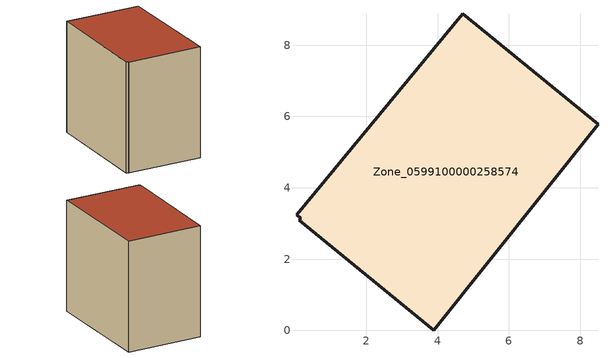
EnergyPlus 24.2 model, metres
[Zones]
Zone_0599100000258574
 floor ground (C_G): 0.05,3.24 4.7,8.89 8.5,5.78 3.89,0 0.12,3.09 0.17,3.15 z0
 wall outside (C_F): 8.5,5.78 4.7,8.89 0.05,3.24 0.17,3.15 0.12,3.09 3.89,0 8.5,5.78 z0:7.14
 roof outside (C_R): 4.7,8.89 0.05,3.24 0.17,3.15 0.12,3.09 3.89,0 8.5,5.78 z7.14
[BUILDING]
Pand.0599100000258574: North Axis=0; Terrain=City; Loads Convergence Tolerance Value=0.04; Temperature Convergence Tolerance Value=0.4; Solar Distribution=FullExterior; Maximum Number of Warmup Days=25; Minimum Number of Warmup Days=1
[Site:Location]
Rotterdam.The.Hague.AP_ZH_NLD Design_Conditions: Latitude=51.96; Longitude=4.45; Time Zone=1; Elevation=-4.5
[SITE:GROUNDTEMPERATURE:BUILDINGSURFACE]
18, 18, 18, 18, 18, 18, 18, 18, 18, 18, 18, 18
[MATERIAL] Thermal Absorptance=0.9; Solar Absorptance=0.7; Visible Absorptance=0.7
Name | Roughness | Thickness | Conductivity | Density | Specific Heat
G.TI.1946-1964 | MediumSmooth | 0.15 | 1 | 540 | 1210
F.TI.1946-1964 | Rough | 0.3 | 0.857143 | 1920 | 840
R.TI.1946-1964 | MediumRough | 0.2 | 0.277778 | 1500 | 1000
[CONSTRUCTION]
C_G: G.TI.1946-1964
C_F: F.TI.1946-1964
C_R: R.TI.1946-1964
[ZONE]
Zone_0599100000258574: Type=1; Multiplier=1; Ceiling Height=Autocalculate; Volume=Autocalculate; Floor Area=autocalculate; Part of Total Floor Area=Yes
[ZONEINFILTRATION:DESIGNFLOWRATE]
Infil_Zone_0599100000258574: Zone or ZoneList or Space or SpaceList=Zone_0599100000258574; Schedule=AlwaysOn; Design Flow Rate Calculation Method=Flow/Area; Flow Rate per Floor Area=0.003; Constant Term Coefficient=1; Temperature Term Coefficient=0; Velocity Term Coefficient=0; Velocity Squared Term Coefficient=0
[HVACTEMPLATE:ZONE:IDEALLOADSAIRSYSTEM]
Zone_0599100000258574: Maximum Heating Supply Air Temperature=50; Minimum Cooling Supply Air Temperature=13; Maximum Heating Supply Air Humidity Ratio=0.0156; Minimum Cooling Supply Air Humidity Ratio=0.0077; Heating Limit=NoLimit; Cooling Limit=NoLimit; Dehumidification Control Type=ConstantSensibleHeatRatio; Cooling Sensible Heat Ratio=0.7; Dehumidification Setpoint=60; Humidification Control Type=None; Humidification Setpoint=30; Outdoor Air Method=None; Outdoor Air Flow Rate per Person=0.00944; Outdoor Air Flow Rate per Zone Floor Area=0; Outdoor Air Flow Rate per Zone=0; Demand Controlled Ventilation Type=None; Outdoor Air Economizer Type=NoEconomizer; Heat Recovery Type=None; Sensible Heat Recovery Effectiveness=0.7; Latent Heat Recovery Effectiveness=0.65
[ZONECONTROL:THERMOSTAT]
ThermostatControl_Zone_0599100000258574: Zone or ZoneList=Zone_0599100000258574; Control Type Schedule=DualSetpointControlType; Control 1=Thermostat_Zone_0599100000258574; Temperature Difference Between Cutout And Setpoint=0
[THERMOSTATSETPOINT:DUALSETPOINT]
Thermostat_Zone_0599100000258574: Heating Setpoint Temperature Schedule=HeatingSetpoint_Zone_0599100000258574; Cooling Setpoint Temperature Schedule=CoolingSetpoint_Zone_0599100000258574
[SCHEDULE:COMPACT]
HeatingSetpoint_Zone_0599100000258574: Through: 12/31, For: AllDays, Until: 24:00, 21
CoolingSetpoint_Zone_0599100000258574: Through: 12/31, For: AllDays, Until: 24:00, 24
DualSetpointControlType: Through: 12/31, For: AllDays, Until: 24:00, 4
AlwaysOn: Through: 12/31, For: AllDays, Until: 24:00, 1
